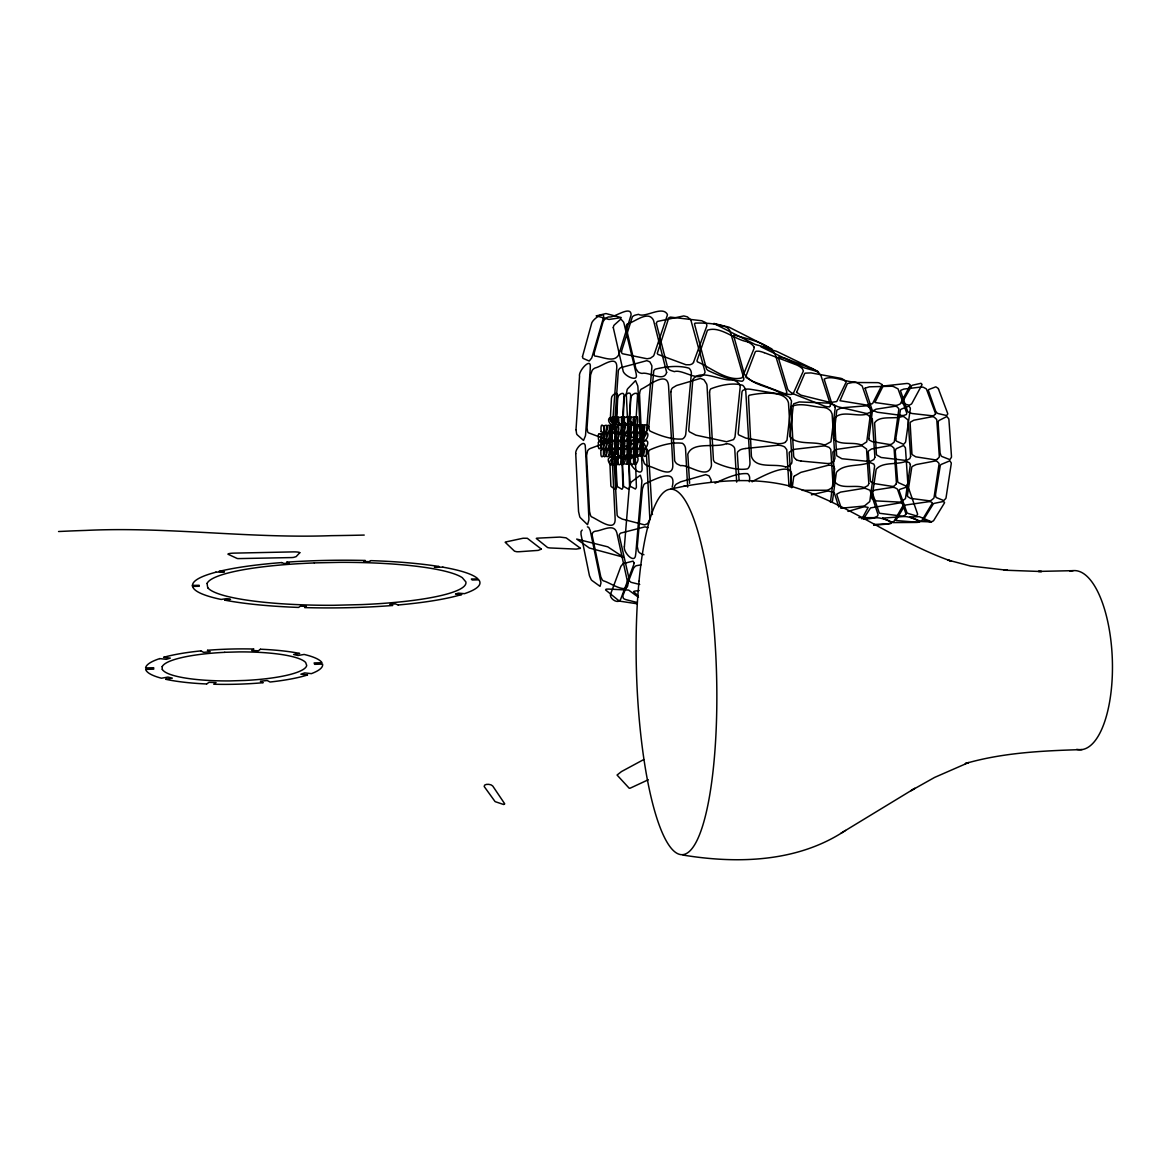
<?xml version="1.0" encoding="UTF-8"?>
<svg xmlns="http://www.w3.org/2000/svg" width="1171" height="1171" viewBox="0 0 1171 1171"><rect width="100%" height="100%" fill="white"/><g stroke="black" fill="none" stroke-linecap="round" stroke-linejoin="round"><path stroke-width="1.5" d="M642.308 453.572L642.659 427.269A6.001 5.899 -53 0 0 642.542 425.981C641.752 422.877 635.502 426.522 635.999 429.537L636.043 452.943A2.181 2.152 -49.7 0 0 637.112 454.041L641.181 456.28L642.162 454.86A5.987 5.87 -49.5 0 0 642.308 453.572M672.139 487.209C677.628 466.073 653.916 480.242 644.811 483.682A6.806 6.118 -12.6 0 0 643.713 484.94L642.367 489.141L637.287 546.535L638.312 551.292A7.085 6.294 -11.2 0 0 641.562 553.868L643.933 554.747M749.352 481.793L749.645 479.056A8.329 6.426 -49.9 0 0 747.566 473.655C736.998 472.806 724.878 478.69 715.027 483.155M790.132 487.268L791.698 473.933C789.43 460.876 759.028 478.236 752.499 481.354A4.655 3.132 -59 0 0 752.148 481.867M792.357 486.682L793.601 477.505A3.454 2.327 -58.7 0 1 794.362 476.085M830.444 502.213L834.674 468.839L833.825 466.585M832.391 501.598L836.372 472.425C843.413 463.511 858.782 466.702 868.838 462.765A13.598 10.29 -50.1 0 1 870.682 462.838L873.829 464.097L874.62 466.058L869.775 501.539L864.915 505.579A13.525 10.217 -49.6 0 1 863.012 506.165L840.895 508.243M207.033 583.392L207.75 587.813M673.881 488.658L674.716 486.111A6.631 5.782 -28.9 0 1 676.267 484.15L680.629 481.837L705.718 474.621L709.026 475.821L711.06 479.715A10.246 8.914 -29.8 0 1 711.119 481.881M162.096 666.533L162.213 669.505M693.539 362.307L706.699 326.343A7.729 4.435 9.8 0 0 705.074 322.42M791.508 463.189L791.816 462.355A4.655 3.44 74.8 0 0 792.006 460.584L788.493 402.941C785.39 389.255 758.281 393.324 749.162 395.271A4.64 3.44 73.1 0 0 748.503 396.735L751.416 456.441C755.646 469.571 775.612 462.94 785.77 467.053M861.856 518.899L868.165 507.394L864.608 506.794A13.452 4.772 -24.3 0 0 862.764 507.145L847.936 511.42M863.364 519.09L870.521 507.907L899.196 503.018A9.485 3.923 -15.3 0 1 900.821 502.959L903.792 504.32L893.722 521.681L888.935 523.583A9.383 3.85 -15.1 0 1 887.223 523.847L873.595 524.491M786.488 393.002L786.678 392.578A4.625 2.108 40 0 0 786.634 391.509L774.982 353.744C765.79 341.625 747.581 339.209 734.115 334.979A4.523 2.049 39.2 0 0 733.632 335.653L744.317 374.135C752.499 385.625 769.596 386.357 781.116 393.397M794.362 476.085L800.905 472.352L828.497 465.194M833.591 461.535L834.952 458.52L832.113 413.992L830.781 411.123A14.242 10.495 73.8 0 0 824.97 407.654M260.46 649.261L258.367 650.769L251.75 650.549L253.858 649.041A88.762 17.667 -1.2 0 0 207.501 650.286M206.696 683.981L208.98 682.327L216.035 682.591L213.781 684.23A88.762 17.667 -1.2 0 0 263.226 682.693L260.372 681.2L267.208 680.527L270.062 682.02A88.718 17.667 -1.2 0 0 307.578 674.95L300.845 674.189L304.665 672.901L311.369 673.647A88.264 17.58 -1.2 0 0 322.567 664.103L314.648 664.323L314.135 662.932L321.996 662.713A88.264 17.58 -1.2 0 0 304.123 654.443L298.005 655.482L293.599 654.501L299.659 653.433A88.718 17.667 -1.2 0 0 260.445 649.217M370.519 560.66L369.128 561.641L363.771 561.495L365.176 560.514M785.317 442.243L786.985 440.106L791.508 401.024L789.927 397.935M587.403 526.877L588.706 527.316L590.111 530.273A26.962 17.404 21.9 0 1 590.491 531.751L600.738 581.416A27.533 18.151 22.5 0 1 600.972 582.953L600.05 586.349L592.116 580.611A5.299 3.484 22.9 0 1 591.223 579.718L589.452 575.737L581.036 534.562L581.021 531.546L582.207 530.053M683 855.064C737.774 864.022 797.934 862.266 845.521 830.429M840.939 833.254L914.873 788.303L911.038 790.659L934.59 777.427L968.651 762.541L965.314 763.536C1003.152 752.587 1042.922 750.757 1082.063 749.586M643.655 759.598L621.494 771.557L617.058 775.041L629.164 788.2A3.952 1.288 -25.9 0 0 630.203 788.156L648.28 779.769M937.166 459.339L939.186 457.173A3.001 2.81 56.6 0 0 939.303 456.075L936.829 420.389A3.001 2.796 55.3 0 0 936.537 419.306L934.238 417.183A5.723 5.343 55.3 0 0 932.057 416.744L913.834 420.199L910.438 422.145A2.679 2.503 55 0 0 910.116 423.053L911.931 453.748A2.752 2.576 56.1 0 0 912.326 454.743L915.737 456.822L935.058 459.822A5.738 5.357 56.5 0 0 937.166 459.339M829.654 406.6L830.59 405.122L820.973 375.642L819.188 373.373M811.386 494.85L826.609 491.278A12.852 9.075 -5.3 0 1 828.702 491.103L834.22 492.61L838.817 507.087M745.312 389.314L742.985 390.324A3.308 3.045 27.8 0 0 741.96 392.212L738.184 433.636A3.147 2.869 27 0 0 738.769 434.924L745.854 438.115L778.217 443.75M683.688 486.331C719.931 479.993 758.032 477.153 793.879 487.136C849.561 504.438 896.415 542.041 951.467 561.187L947.998 560.089L970.393 565.988L1007.397 570.292L1004.118 570.175L1041.648 571.536L1038.326 571.419L1073.178 570.658M670.91 488.995L685.723 485.892M165.872 679.282L172.327 678.141L167.965 677.072L161.466 678.214A88.249 17.565 -1.2 0 1 145.672 669.373L153.708 669.153L153.679 667.733L145.599 667.953A88.264 17.58 -1.2 0 1 159.739 658.6M224.949 600.211L230.526 599.362L226.779 598.615L221.187 599.45A143.316 23.713 -0.6 0 1 192.615 586.408M442.887 567.159L434.368 567.232L439.081 566.515A143.916 23.801 -0.5 0 0 370.709 560.631M864.096 519.324L873.595 518.138A9.207 1.478 -3.3 0 1 875.308 517.992C879.684 516.528 898.523 523.349 888.482 523.905A9.309 1.508 -3.2 0 1 886.871 524.11L873.698 525.252M745.224 448.508L778.203 445.2M726.562 443.56C715.891 448.347 692.72 440.955 687.801 454.172L689.617 483.316M641.005 564.861L636.497 565.681A6.645 3.045 -0.4 0 0 635.282 566.237L633.54 568.242L622.811 595.922L623.323 598.279A6.85 3.059 -0.2 0 0 626.178 599.698L637.156 602.509M639.19 590.506L635.004 591.077A6.997 1.215 -0.8 0 0 633.555 591.677L638.4 595.995M58.55 531.517L70.128 530.99A281.274 44.059 -1.4 0 1 85.703 530.419C167.643 526.467 249.277 538.689 331.217 535.659A427.913 51.787 -0.4 0 0 352.793 535.323L364.225 535.074M224.656 652.306L239.03 651.91A72.382 14.403 -1.2 0 1 305.66 662.523L306.7 665.406A72.382 14.403 -1.2 0 1 244.988 680.453L229.736 680.922A72.382 14.403 -1.2 0 1 162.418 669.49M314.355 562.9L339.4 562.358A129.425 21.4 -0.5 0 1 462.282 577.669L465.853 581.885A129.425 21.4 -0.5 0 1 361.854 604.587L333.998 605.29A129.425 21.4 -0.5 0 1 207.823 587.798M192.293 585.441L199.143 585.28L199.29 586.261L192.425 586.408M802.208 490.356L826.419 490.239A12.779 12.471 -3.2 0 0 828.453 489.785L832.039 487.795L833.108 485.584L830.766 449.342L829.083 447.366L825.701 446.151A12.764 12.442 -4.1 0 0 823.637 445.946L794.494 449.298L789.43 452.065A2.503 2.444 -6.6 0 0 789.195 453.265L791.757 487.795M858.811 517.626L873.259 517.67A9.119 6.206 8.5 0 0 874.883 517.392L877.547 516.104L878.06 514.611L869.951 490.225L865.325 488.38A9.046 6.118 8.2 0 0 863.627 488.366L840.573 492.098L836.855 494.06A2.327 1.581 7.7 0 0 836.841 494.806L841.1 507.702M828.512 463.628L800.862 461.023M219.036 571.36L224.495 571.858L215.845 572.151M461.652 594.575L455.548 594.019L458.388 593.126L464.463 593.668A143.316 23.713 -0.5 0 0 478.793 579.835L472.176 579.996L471.371 579.06L477.958 578.913A143.272 23.698 -0.5 0 0 442.828 567.159M163.779 657.37L170.322 658.117L166.267 659.332L159.754 658.6M824.97 407.493C814.167 407.625 801.725 402.004 791.655 406.41A3.44 2.547 73.3 0 0 791.142 407.698L793.616 455.534A3.586 2.679 74.4 0 0 794.436 457.92L796.382 459.661M637.039 603.768L620.352 601.25A6.411 0.966 6.8 0 1 619.166 600.943L605.612 589.964L605.978 589.247A6.587 0.966 6.7 0 1 608.627 589.086L628.637 590.082L638.473 597.312M732.9 379.785C721.673 381.775 700.419 368.06 692.808 379.536L688.738 430.372A4.157 3.762 32.2 0 0 689.47 431.821L695.867 435.144L726.576 441.73L733.588 439.579L734.993 437.017L740.16 387.294A4.289 3.937 30.9 0 0 739.97 385.669L739.618 384.835M639.717 584.446L631.14 582.338A6.001 4.23 8.3 0 1 629.574 581.021L619.166 535.235A6.792 4.699 7.9 0 1 620.732 533.098L644.914 526.877L648.207 527.638M764.253 352.661L796.646 364.957A14.198 8.153 19.3 0 1 802.311 368.631L803.379 370.973L793.235 393.602L791.259 394.451A13.466 7.655 19.4 0 1 784.072 393.383L752.777 381.38L746.19 377.53A3.191 1.815 20.1 0 1 745.781 376.594L755.178 352.105A3.396 1.961 20 0 1 756.451 351.198L758.91 351.198A16.482 9.47 19.9 0 1 764.224 352.691M398.301 605.012L395.403 603.899L389.811 604.368L392.709 605.48A143.916 23.801 -0.5 0 1 304.636 607.588L306.348 606.373L300.347 606.183L298.59 607.427A143.901 23.801 -0.5 0 1 225.037 600.196M747.786 341.786C734.846 340.014 720.18 325.553 707.46 330.222L696.979 360.77A4.245 2.401 22.1 0 0 697.521 361.883C710.46 367.431 727.894 382.127 742.165 377.794L754.036 348.534A4.406 2.547 21.3 0 0 754.065 347.465L753.831 346.85M286.778 562.197L289.135 563.09L283.982 563.471L281.64 562.563M812.718 369.085L784.629 358.077L778.671 357.023A3.367 1.537 38.9 0 0 778.334 357.653L787.571 388.831A3.557 1.639 39.2 0 0 788.756 390.66L790.996 392.446A17.316 7.963 39.2 0 0 795.797 394.832L824.721 406.191A14.799 6.748 39.5 0 0 829.697 406.644M812.323 368.572L781.525 353.701A16.936 0.878 25 0 0 776.388 351.256L760.945 346.821L804.287 367.826L818.441 371.822L817.475 371.222A14.535 0.761 24.9 0 0 812.279 368.558M207.501 650.359L210.18 651.749L203.681 652.349L201.031 650.959M705.074 322.42L701.824 320.752L670.485 317.107A6.221 3.572 10.3 0 0 668.743 317.927L657.268 353.437A5.299 2.971 10.5 0 0 657.985 354.418L685.943 364.737L689.675 364.767A7.524 4.216 10 0 0 693.539 362.307M938.542 389.196L947.529 413.041A6.894 4.333 13.7 0 1 947.749 413.992L946.622 415.544L938.41 413.612A2.679 1.683 13.6 0 1 937.166 413.085L935.644 411.182L928.31 390.265A3.074 1.918 13.3 0 1 928.881 389.489L935.805 386.84L938.044 388.274A6.806 4.245 13.3 0 1 938.542 389.196M730.309 331.788L743.673 377.721A8.226 4.464 29.4 0 1 742.121 381.248C730.733 380.18 718.613 375.525 708.133 370.548A6.66 3.63 29 0 1 706.391 368.792L694.462 323.869A5.694 3.045 28.6 0 1 695.164 323.137C705.352 322.728 716.886 323.562 726.474 327.177A8.051 4.289 28.9 0 1 730.323 331.788M611.848 457.51C602.362 456.075 614.951 474.679 611.848 457.583M739.106 480.476L737.32 453.733A3.293 3.162 -45.2 0 1 737.993 451.538L740.072 449.898A16.101 15.457 -45.2 0 1 745.224 448.581M788.976 486.053L786.78 449.693L784.702 446.956A13.906 13.364 -42.1 0 0 778.203 445.287M736.676 482.13L734.773 449.196A4.26 4.069 -48.1 0 0 734.319 447.6L733.851 446.854A10.305 9.836 -48.6 0 0 726.562 443.765M687.655 487.092L685.547 448.698A7.392 7.216 -22.2 0 0 682.459 443.297C672.11 441.848 659.361 445.58 649.715 449.942A5.957 5.826 -24.4 0 0 648.485 451.977L652.218 514.069A5.211 5.108 -24.3 0 0 652.51 514.537M207.106 583.436A129.425 21.4 -0.5 0 1 314.384 562.944M1070.089 571.302A89.625 35.071 87.9 0 1 1112.304 658.775A89.625 35.071 87.9 0 1 1076.735 749.338M791.596 463.277A11.286 8.329 74.6 0 1 785.741 466.819M833.62 461.594A14.901 10.993 74.4 0 1 828.497 463.526M800.847 460.95A17.477 13.013 74.1 0 1 796.368 459.72M786.59 393.09A11.198 5.108 40 0 1 781.057 393.236M812.747 369.187A14.052 6.367 39.4 0 1 819.217 373.344M747.713 341.903A10.627 6.148 21.4 0 1 753.948 346.836M732.87 379.99A10.349 9.5 31.1 0 1 739.735 384.776M785.36 442.331A13.262 12.134 24.5 0 1 778.232 443.604M789.971 397.891A13.92 12.808 24.8 0 0 783.794 394.715L750.626 389.314A16.131 14.813 27.2 0 0 745.298 389.255M828.468 465.355A14.33 9.514 -58.9 0 1 833.884 466.497M206.506 683.966A88.762 17.667 -1.2 0 1 165.682 679.268M163.589 657.326A88.762 17.667 -1.2 0 1 200.841 650.9M162.301 666.562A72.382 14.403 -1.2 0 1 224.817 652.335M461.491 594.561A143.916 23.815 -0.6 0 1 398.228 604.983M286.851 562.153A143.916 23.801 -0.5 0 1 365.074 560.47M219.284 571.346A143.901 23.801 -0.5 0 1 281.713 562.578M192.498 585.441A143.286 23.698 -0.6 0 1 216.035 572.18M598.425 442.272C597.034 459.047 606.885 437.339 598.425 442.199M600.957 442.199C599.874 459.295 609.213 436.754 600.957 442.199M601.147 431.514C609.74 436.534 599.669 414.812 601.147 431.514M603.577 442.14C602.216 459.222 612.55 436.973 603.577 442.14M606.3 442.082C605.114 459.252 615.097 436.798 606.3 442.023M609.081 442.023C608.32 459.764 617.717 436.212 609.081 442.023M611.95 441.979C611.203 459.764 620.703 436.022 611.95 441.979M614.892 441.921C613.78 459.486 624.319 436.593 614.892 441.789M617.878 441.862C616.736 459.398 627.393 436.52 617.878 441.804M620.937 441.818C620.206 459.793 630.144 435.934 620.937 441.818M621.464 417.213C624.699 433.592 610.794 416.569 621.464 417.213M624.041 441.774C622.679 459.208 634.111 436.754 624.041 441.643M624.567 417.169L624.143 424.092L621.567 423.565L622.255 422.38A6.397 5.884 -34.8 0 0 622.46 421.15L623.982 395.754A6.441 5.943 -36.1 0 0 623.938 394.51C623.323 391.26 617.293 395.315 617.659 398.096L616.649 420.565A2.181 2.005 -35 0 0 617.6 421.619C625.651 430.079 617.688 413.597 624.567 417.169M627.188 441.745C626.075 459.369 637.039 436.461 627.202 441.613M627.729 417.139C630.774 433.753 617 416.232 627.729 417.139M630.379 441.701C629.559 459.618 639.864 435.949 630.379 441.643M630.92 417.125L630.408 424.107L627.963 423.58L628.915 422.307A6.236 5.767 -31.4 0 0 629.12 421.077L630.671 395.696A6.265 5.826 -32.8 0 0 630.627 394.451C630.027 390.69 623.806 395.213 624.143 397.964L623.118 420.448A2.196 2.035 -31.6 0 0 624.099 421.516C631.945 430.299 623.909 413.29 630.92 417.125M633.599 441.672C632.296 459.193 643.801 436.52 633.599 441.613M634.155 417.125C637.287 433.738 623.235 416.056 634.155 417.125M636.848 441.643C636.116 459.822 646.494 435.729 636.848 441.643M637.405 417.125C640.098 434.06 626.602 415.91 637.405 417.125M640.127 441.628L640.171 447.249L642.85 448.171L642.806 440.398L615.419 449.518A6.733 6.528 39.8 0 0 613.56 452.43L617.146 515.255A5.87 5.694 42.8 0 0 618.478 517.07L622.313 519.104L644.635 524.886L647.665 523.583L649.656 519.734A9.046 8.783 44.1 0 0 649.788 517.626L646.172 448.669A9.002 8.709 40.5 0 0 645.821 446.59L643.435 442.872L640.303 441.687M643.421 441.613C642.235 459.325 653.725 436.212 643.421 441.613M935.424 495.084L935.907 497.031A2.679 2.254 -31.9 0 0 936.815 497.777L943.782 500.559L945.787 498.509A6.894 5.811 -31.8 0 0 946.124 497.207L951.174 464.199A6.953 5.899 -32.9 0 0 951.233 462.882L949.842 460.818L941.338 464.375A3.118 2.649 -32.8 0 0 940.298 465.443L935.424 495.084M582.47 356.628L582.836 358.063A5.284 2.532 -18.9 0 0 583.407 358.531L589.218 361.034L591.648 358.092A27.343 13.159 -18.5 0 0 592.058 356.935L603.343 318.131A28.133 13.906 -18.9 0 0 603.607 316.931C604.734 310.491 591.897 319.785 591.575 323.62L582.47 356.628M612.462 417.418C615.624 433.68 602.392 416.803 612.462 417.418M615.404 417.344C618.698 433.607 605.012 416.817 615.404 417.344M618.405 417.271C621.391 433.797 608.159 416.437 618.405 417.271M624.377 546.681C623.045 552.39 635.15 564.949 635.633 554.527A29.714 26.596 0.2 0 0 635.897 552.449L641.767 482.525A30.183 27.445 -0.6 0 0 641.869 480.373L640.347 475.221L631.755 481.676A5.826 5.284 -2 0 0 630.803 482.759L629.208 488.087L624.377 546.681M629.603 418.984L629.793 420.389A2.196 2.049 -27.4 0 0 630.803 421.458L634.697 423.639L635.736 422.292A6.104 5.679 -27.3 0 0 635.941 421.062L637.536 395.739A6.133 5.738 -28.6 0 0 637.478 394.495C636.775 391.085 630.554 395.037 630.847 397.906L629.603 418.984M576 429.713L576.644 433.899A5.182 4.406 -41.8 0 0 577.288 434.836L583.524 440.428L585.441 435.802A26.86 22.908 -41.1 0 0 585.646 433.87L590.199 369.348A27.299 23.537 -43.5 0 0 590.272 367.372C591.501 356.335 578.035 371.28 579.543 376.272L576 429.713M610.296 419.32L610.457 420.726A2.166 1.976 -37.8 0 0 611.364 421.78L614.892 423.873L615.829 422.497A6.616 6.045 -37.6 0 0 616.019 421.267L617.512 395.9A6.66 6.104 -38.9 0 0 617.468 394.656C616.956 391.041 611.057 395.71 611.452 398.286L610.296 419.32M613.282 327.587L622.957 370.153C622.884 375.408 638.224 382.858 636.292 374.603A30.007 19.936 -5.1 0 0 636.014 373.051L624.041 323.62A29.334 19.043 -5.3 0 0 623.601 322.157L620.923 319.039L614.365 324.909A5.665 3.689 -4.8 0 0 613.721 325.787L613.282 327.587M609.886 429.889L609.945 453.309A2.166 2.079 -65.7 0 0 610.896 454.421C625.402 464.975 614.219 435.612 615.375 455.226A6.602 6.338 -65.5 0 0 615.507 453.938L615.8 427.459A6.616 6.353 -67.7 0 0 615.712 426.171L614.643 424.663L612.287 425.878L612.199 431.514L614.614 432.377L614.863 424.766L610.603 427.4L609.886 429.889M616.063 429.757L616.122 453.206A2.181 2.108 -63.2 0 0 617.117 454.319L620.879 456.573L621.801 455.138A6.382 6.162 -63.1 0 0 621.933 453.85L622.24 427.356A6.397 6.192 -65.5 0 0 622.138 426.054C621.45 422.365 615.492 427.005 616.063 429.757M622.504 429.64L622.562 453.118A2.196 2.122 -60 0 0 623.587 454.231L627.495 456.47L628.432 455.036A6.221 6.045 -59.8 0 0 628.578 453.748L628.9 427.269A6.236 6.06 -62.5 0 0 628.783 425.981C628.095 422.248 621.962 426.815 622.504 429.64M626.295 394.173L629.427 458.271C627.436 464.463 643.465 479.92 642.015 467.127A30.212 29.685 -2.6 0 0 641.986 464.785L637.975 388.172A30.08 29.421 -4 0 0 637.771 385.874L635.56 380.59L627.949 388.45A5.811 5.679 -2.1 0 0 627.144 389.694L626.295 394.173M910.614 456.529L909.794 458.622L906.896 460.174A9.47 8.665 61.4 0 1 905.242 460.379L881.148 457.495L876.713 455.021A2.444 2.24 61.1 0 1 876.376 453.909L874.605 422.848C879.802 415.017 893.971 419.54 902.27 416.495A9.456 8.636 60.5 0 1 903.953 416.73L908.111 420.023L910.614 456.529M629.178 429.567L629.222 453.031A2.196 2.137 -55.7 0 0 630.276 454.128L634.272 456.383L635.238 454.948A6.089 5.943 -55.5 0 0 635.385 453.66L635.721 427.239A6.104 5.972 -58.5 0 0 635.604 425.951C634.872 422.38 628.651 426.668 629.178 429.567M598.527 434.28C596.961 451.011 607.076 429.23 598.527 434.28M601.06 434.207C599.537 450.996 609.769 429.245 601.074 434.134M603.694 434.134C602.055 450.981 612.77 429.128 603.694 434.134M606.402 434.06C604.778 450.981 615.712 429.172 606.417 433.929M609.198 433.987L609.183 439.593L611.467 440.516L611.921 433.109L610.179 437.778L607.061 439.798L588.384 432.772A6.045 5.27 -35.6 0 1 587.608 431.66L587.037 427.913L590.579 374.94L592.145 370.402A6.47 5.694 -37.8 0 1 595.351 367.899C601.674 366.625 617.117 353.847 616.795 367.27L611.906 433.05L609.213 433.929M612.067 433.929C610.969 451.64 621.201 428.162 612.067 433.929M615.009 433.87C613.487 451.098 624.655 428.762 615.024 433.738M618.01 433.812C616.971 451.494 627.232 428.205 618.01 433.738M621.054 433.768C619.898 451.421 630.613 428.235 621.054 433.768M624.158 433.724C623.016 451.479 633.862 428.308 624.172 433.592M623.367 557.176L589.364 548.028L576.688 539.07L607.749 546.828L623.367 557.176M895.259 451.289L897.689 481.647A2.898 2.737 56.3 0 0 898.581 482.715L906.295 486.185L907.745 484.047A6.455 6.075 56.4 0 0 907.788 482.701L905.505 448.888A6.441 6.045 55.1 0 0 905.285 447.542L903.544 445.463L896.766 448.478A2.503 2.342 55.1 0 0 895.859 449.269L895.259 451.289M627.319 433.68C626.412 451.655 636.761 427.942 627.319 433.548M630.51 433.651C628.944 451.098 640.83 428.63 630.51 433.592M633.731 433.636C632.662 451.45 643.45 428.015 633.731 433.563M636.98 433.621C635.648 451.23 646.978 428.191 636.98 433.548M640.259 433.621C638.927 451.245 650.388 428.249 640.259 433.548M643.552 433.621C642.015 451.055 654.018 428.557 643.567 433.563M895.742 438.935L895.888 440.179A2.942 2.503 -35.4 0 0 896.562 441.174L903.558 444.336L905.432 442.331A6.543 5.548 -35.4 0 0 905.754 441.072L910.262 409.323A6.602 5.621 -36.5 0 0 910.306 408.064L908.974 406.088L901.553 409.016A2.562 2.181 -36.4 0 0 900.47 409.762L895.742 438.935M868.823 483.55L867.989 485.555L865.091 487.121A8.958 8.665 39.9 0 1 863.437 487.385C854.83 484.56 840.998 489.61 834.996 482.057L832.859 452.782A2.298 2.225 37.8 0 1 833.049 451.743L837.133 449.298L860.729 445.931A8.944 8.636 38.8 0 1 862.412 446.078L866.54 449.035L868.823 483.55M874.883 457.246L873.947 459.471L870.712 461.184A13.496 11.359 69.4 0 1 868.867 461.462L841.92 458.739L836.943 455.914A2.679 2.269 69.2 0 1 836.577 454.611L834.586 418.501C840.529 409.952 856.455 416.803 865.779 414.388A13.481 11.329 68.8 0 1 867.667 414.841L872.307 418.779L874.883 457.246M575.737 453.675L578.547 511.551L579.747 516.792A5.182 4.757 63.6 0 0 580.523 517.889L587.535 524.696L588.896 519.88A26.904 24.825 63.2 0 0 588.867 517.802L585.529 449.605A26.816 24.606 60.1 0 0 585.354 447.542C585.705 437.53 574.888 448.566 575.737 453.675M611.994 458.081C611.452 475.836 620.806 452.591 611.994 458.081M614.921 458.037L615.082 463.76L617.6 464.653L617.424 456.866L610.677 459.896L609.828 461.608L610.881 485.965A2.152 2.079 67.4 0 0 611.891 487.077L615.609 489.361L616.429 487.941A6.587 6.353 67.4 0 0 616.488 486.653L615.595 460.262A6.587 6.353 65.7 0 0 615.434 458.973L614.936 457.905M617.907 457.993C616.795 475.382 627.773 453.162 617.922 457.934M620.967 457.949C619.62 475.192 631.242 453.44 620.967 457.89M627.158 463.906C617.219 465.941 629.383 446.268 627.158 463.906M656.36 323.489L667.836 368.265A7.568 4.757 11.8 0 0 670.602 370.431L674.35 371.631C682.108 368.675 699.877 383.473 704.986 372.598A10.144 6.367 12.2 0 0 704.84 371.046L691.139 321.059A9.91 6.089 11.7 0 0 690.466 319.566L687.377 316.858L683.805 315.936L657.56 321.41A6.441 3.967 11.4 0 0 656.55 322.684L656.36 323.489M603.899 426.171C602.48 443.194 612.521 421.004 603.899 426.039M606.607 426.098C605.056 443.165 615.609 420.77 606.607 426.098M627.202 457.861L627.378 463.584L630.086 464.448L629.822 456.675L623.235 459.793L622.43 461.447L623.514 485.848A2.181 2.137 62.4 0 0 624.597 486.96L628.607 489.2L629.486 487.765A6.206 6.06 62.4 0 0 629.559 486.477L628.651 460.071A6.192 6.06 60.6 0 0 628.476 458.783L627.232 457.744M630.393 457.817C629.588 475.602 640.332 452.591 630.408 457.759M633.613 457.773C632.296 475.089 644.196 453.162 633.628 457.7M609.403 426.01C608.115 443.341 618.332 420.609 609.418 425.878M615.214 425.878L615.156 431.499L618.859 433.592L640.303 439.388L643.465 438.232L645.953 434.719A9.046 8.124 -23.3 0 0 646.363 432.758L651.852 367.504A9.192 8.358 -26 0 0 651.764 365.498L649.846 361.854L646.831 360.653L620.586 367.709A6.85 6.236 -24.8 0 0 618.347 370.46L614.19 429.918A5.87 5.284 -22.6 0 0 615.287 431.631C620.908 435.758 619.078 419.701 615.214 425.878M618.215 425.82C616.575 443.033 627.963 420.696 618.229 425.688M621.274 425.761C619.737 443.121 631.023 420.477 621.274 425.688M624.377 425.717C623.338 443.619 633.672 419.745 624.377 425.717M835.274 407.362L830.956 441.76L825.731 444.599A12.808 11.681 -4.9 0 1 823.652 444.731C813.435 441.086 796.895 445.39 789.957 436.651L793.294 404.888A2.532 2.327 -4 0 1 793.733 403.79L799.237 401.946L828.805 403.131A12.852 11.769 -5.6 0 1 830.825 403.614L833.957 405.268L835.274 407.362M592.028 534.591L600.767 576.805L602.26 579.879A6.177 4.172 17.8 0 0 603.343 580.845C609.271 582.046 628.373 595.805 627.876 583.509L616.854 532.834C614.087 522.734 602.128 530.844 595.351 531.195A6.411 4.26 17.3 0 0 592.702 532.761L592.028 534.591M600.943 450.176C599.742 467.141 609.52 445.551 600.957 450.045M615.946 462.003L617.073 485.921A2.166 2.108 65.3 0 0 618.112 487.034L621.991 489.302L622.84 487.868A6.367 6.192 65.3 0 0 622.913 486.58L622.006 460.174A6.367 6.177 63.6 0 0 621.845 458.886C621.289 455.358 615.8 459.383 615.946 462.003M627.539 425.688C626.631 443.78 636.775 419.54 627.539 425.688M630.73 425.659C629.515 443.385 640.361 420.126 630.745 425.527M633.95 425.644C632.721 443.341 643.743 420.257 633.965 425.512M637.214 425.644C636.029 443.414 646.992 420.213 637.229 425.512M640.493 425.659C638.839 442.989 650.886 420.843 640.508 425.527M603.563 450.132C602.348 467.2 612.301 445.17 603.563 450.059M606.271 450.074C604.69 467.024 615.873 445.668 606.285 450.015M643.787 425.688C642.923 443.838 653.257 419.657 643.787 425.688M609.066 450.03L609.169 455.739L611.467 456.675L611.76 449.225L615.126 518.607C615.829 533.508 597.781 519.309 591.487 516.806A6.031 5.694 58.3 0 1 590.579 515.562L589.525 511.478L586.583 455.475L587.593 450.835A6.353 5.972 55.5 0 1 590.447 448.42L607.5 442.126L609.813 443.663L611.452 447.673L611.613 449.093L609.066 450.03M611.921 449.986C610.428 467.053 621.713 445.478 611.935 449.913M629.032 461.828L630.174 485.745A2.181 2.152 58 0 0 631.286 486.829L635.385 489.039L636.292 487.59A6.075 5.972 58 0 0 636.38 486.302L635.458 459.969A6.06 5.957 56.1 0 0 635.282 458.681C634.55 455.343 628.886 459.12 629.032 461.828M593.917 354.052L594.283 355.486A6.162 3.074 -14.3 0 0 594.956 356.086C602.172 356.628 614.438 363.347 618.815 354.593L631.096 314.94C631.198 304.445 613.341 318.658 608.818 316.873A6.675 3.411 -14.6 0 0 605.246 318.614L603.153 321.469L593.917 354.052M617.849 449.884L617.951 455.621L620.454 456.529L620.703 449.035L617.849 449.884M639.498 393.676L642.542 458.11L644.27 463.321A7.187 7.041 23.5 0 0 647.929 465.97C655.101 466.966 673.559 479.964 672.813 464.536L668.582 386.269C667.602 369.67 648.427 386.108 641.166 389.182A6.777 6.616 21 0 0 640.244 390.602L639.498 393.676M871.063 411.855L867.404 413.451A13.452 7.26 29.6 0 1 865.559 413.29L837.733 406.703L832.23 403.966A2.664 1.449 29.3 0 1 831.659 403.044L824.15 379.17C831.703 374.618 845.506 382.244 854.903 381.995A13.379 7.172 29.4 0 1 856.879 382.61L862.178 385.976L871.063 411.855M620.908 449.84C620.41 467.946 629.852 443.941 620.908 449.84M624.011 449.796C622.752 467.273 634.053 444.98 624.011 449.737M899.123 490.576L906.94 512.664A2.971 1.932 16.3 0 0 908.037 513.425L916.483 515.928L917.581 514.406A6.602 4.289 16.4 0 0 917.391 513.44L909.062 489.551A6.528 4.201 16 0 0 908.608 488.614L906.486 487.151L900.206 489.244A2.532 1.639 16 0 0 899.416 489.785L899.123 490.576M627.158 449.766C625.943 467.302 637.2 444.746 627.158 449.693M630.335 449.723C629.164 467.331 640.464 444.687 630.349 449.649M633.555 449.679C632.589 467.507 643.494 444.321 633.555 449.679M636.804 449.649C635.707 467.346 646.992 444.541 636.804 449.649M640.083 449.62C639.176 467.273 649.949 444.453 640.113 449.488M643.377 449.576C642.44 467.302 653.316 444.263 643.391 449.518M634.067 562.9L633.965 563.866A29.582 13.92 5 0 1 633.643 564.92L620.893 598.674A28.719 13.13 5.1 0 1 620.425 599.654C618.112 604.529 608.832 598.41 610.618 593.99L620.893 566.34L622.972 563.851A5.709 2.679 4.7 0 1 623.997 563.412L633.028 561.129L634.067 562.9M796.587 392.402L801.037 395.198L829.024 402.151A12.94 7.085 5.8 0 0 831.117 402.4L836.738 401.536L846.238 381.995L842.417 378.848A13.042 7.187 5.7 0 0 840.456 378.248L811.005 372.905L805.209 373.154A2.576 1.434 6.1 0 0 804.594 373.754L796.587 392.402M648.822 426.815L649.217 429.742A5.196 4.772 10 0 0 650.081 431.089C659.697 435.656 672.052 439.93 682.517 438.979A7.392 6.806 8.3 0 0 685.767 434.017L691.344 373.856A7.494 6.982 7.7 0 0 689.046 368.206C678.858 365.132 665.67 366.567 655.248 369.172A6.031 5.621 9.8 0 0 653.74 370.914L648.822 426.815M871.107 409.103L866.745 441.833L862.442 444.629A9.061 7.977 -25.5 0 1 860.758 444.775C852.649 441.657 838.656 445.917 833.532 438.364L836.723 410.86A2.342 2.079 -25.7 0 1 837.104 409.879L841.642 407.786L865.896 405.854A9.105 8.051 -26.4 0 1 867.55 406.088L871.107 409.103M670.837 391.919L674.642 460.701A7.641 7.275 50.5 0 0 677.043 463.936L680.6 465.663C688.592 464.097 707.635 480.256 711.28 466.292A10.217 9.734 51.5 0 0 711.426 463.921L707.064 386.357A10.173 9.646 48.2 0 0 706.655 384.015L703.991 379.785L700.492 378.409L676.531 385.508L672.52 387.879A6.602 6.265 47.7 0 0 671.246 389.943L670.837 391.919M709.538 392.153L713.446 460.101A6.719 5.738 68.7 0 0 714.895 462.369C724.381 466.848 737.569 470.757 747.654 468.81A8.285 7.041 69.2 0 0 749.982 462.633L745.825 391.743A8.27 6.982 67.1 0 0 742.765 385.332C733.28 382.288 720.165 385.157 710.826 388.816A5.84 4.962 66.7 0 0 709.948 390.265L709.538 392.153M938.117 422.658L940.079 452.972L941.089 455.812A2.649 2.518 52.4 0 0 942.187 456.617L949.871 459.618L951.408 457.349A6.836 6.47 52.5 0 0 951.452 455.914L948.949 420.155A6.821 6.441 51.2 0 0 948.7 418.75L946.841 416.539L939.142 420.418A3.074 2.898 51.2 0 0 938.352 421.575L938.117 422.658M504.569 803.95L503.691 804.521L495.933 801.915A4.962 1.112 10.8 0 1 495.04 801.55L484.179 786.502C483.55 783.56 490.898 783.765 492.567 785.873A25.045 5.489 10.6 0 1 492.976 786.37L504.189 803.013A25.747 5.811 10.6 0 1 504.467 803.526L504.569 803.95M596.376 315.877L609.022 319.463L621.216 317.619A29.187 2.562 -10.1 0 0 620.85 317.487L606.402 313.667A28.28 2.401 -10.2 0 0 605.89 313.565L596.376 315.877M923.641 519.441L923.875 520.129A2.635 1.156 -9.6 0 0 924.651 520.524L931.033 521.944L933.331 520.905A6.777 2.971 -9.7 0 0 933.873 520.231L944.28 503.223A6.88 3.045 -9.9 0 0 944.558 502.535L943.519 501.466L934.546 503.296A3.089 1.376 -9.9 0 0 933.346 503.852L923.641 519.441M882.187 384.615L872.585 403.556L867.828 404.946A9.148 4.64 -5.6 0 1 866.116 404.946L839.988 400.716L847.204 384.029A2.386 1.23 -5.4 0 1 847.745 383.473L852.649 382.493L877.43 382.639A9.236 4.728 -5.8 0 1 879.055 382.873L882.187 384.615M910.379 464.55L905.476 498.583L901.143 501.803A9.529 7.802 -39.2 0 1 899.445 502.096L876.054 500.895L872.102 498.89A2.459 2.02 -38.7 0 1 871.985 497.895L876.171 469.234C882.7 461.667 896.225 464.946 905.212 461.608A9.588 7.875 -39.9 0 1 906.866 461.711L909.384 462.75L910.379 464.55M909.779 517.04L920.157 521.49L931.574 521.9A6.748 0.878 2.4 0 0 931.252 521.71L919.762 516.85A6.645 0.849 2.4 0 0 919.162 516.66L909.808 516.996M907.437 495.289L907.423 495.626A2.766 2.313 -34.3 0 0 907.613 496.533L910.57 498.378L929.101 500.793A5.767 4.816 -34.7 0 0 931.296 500.31L933.726 498.29A3.03 2.518 -34.7 0 0 934.077 497.294L939.025 464.345A3.059 2.562 -35.7 0 0 938.981 463.335L937.107 461.403A5.826 4.874 -35.7 0 0 935.029 461.023L916.073 464.58L912.282 466.453A2.723 2.283 -35.2 0 0 911.77 467.302L907.437 495.289M868.882 438.54L868.867 439.169A2.562 2.21 -31.7 0 0 869.131 439.974L872.293 441.657L889.594 444.526A5.489 4.728 -32.1 0 0 891.702 444.116L894.044 442.214A2.869 2.474 -32.1 0 0 894.366 441.247L898.786 409.557A2.898 2.503 -33.3 0 0 898.728 408.591L896.913 406.674A5.533 4.772 -33.2 0 0 894.893 406.278L876.084 409.162L872.688 411.05A2.649 2.298 -32.7 0 0 872.249 411.943L868.882 438.54M902.124 402.561L902.153 402.956A2.971 1.405 -12.2 0 0 902.665 403.497L909.208 405.195L911.419 404.039A6.616 3.132 -12.2 0 0 911.946 403.322L921.782 385.142A6.704 3.206 -12.5 0 0 922.045 384.41L921.021 383.298L912.999 385.083A2.605 1.244 -12.4 0 0 911.785 385.537L902.124 402.561M666.65 372.407C663.898 382.566 648.734 371.485 642.015 373.417A7.128 4.669 1.4 0 1 638.122 371.91L635.853 368.587L626.236 327.982L626.485 324.996A6.616 4.245 1.1 0 1 627.232 324.03C634.726 322.127 648.485 309.671 653.535 320.386L666.65 372.407M621.479 351.344L621.611 352.705A5.987 3.162 -6 0 0 622.548 353.744L647.124 358.78L650.476 358.15L653.389 356.086A9.222 4.845 -6.3 0 0 654.033 354.93L667.207 315.628A9.485 5.123 -6.7 0 0 667.368 314.384C662.405 305.192 644.943 318.351 638.488 314.34L634.96 315.204A7.07 3.82 -6.3 0 0 632.355 316.858L621.479 351.344M882.597 518.211L892.946 522.588L916.22 522.442A5.65 0.805 0.4 0 0 918.196 522.295C924.519 521.856 908.798 516.25 904.876 516.572A5.577 0.776 0.4 0 0 902.665 516.587L882.656 518.168M541.353 549.111L538.221 550.385L519.983 551.673A6.236 1.069 -5.9 0 1 516.557 551.702L514.493 551.16L505.155 542.246A5.753 0.951 -6 0 1 505.784 541.953L523.071 538.236L527.316 538.279L541.353 549.111M865.091 388.216L871.971 409.572A2.444 1.478 19.4 0 0 872.483 410.333L877.357 412.236L902.065 415.485A9.5 5.694 19.7 0 0 903.69 415.427L906.339 414.549L906.808 413.202L898.04 388.86L893.341 386.474A9.427 5.621 19.5 0 0 891.629 386.24L869.292 386.825L865.091 388.216M875.161 401.931L875.132 402.107A2.591 1.259 -9.7 0 0 875.264 402.561L895.112 405.371A5.548 2.693 -9.9 0 0 897.308 405.166L899.957 404.097A2.898 1.405 -9.9 0 0 900.455 403.556L910.116 385.42A2.942 1.449 -10.2 0 0 910.218 384.849L908.681 383.722A5.621 2.752 -10.2 0 0 906.705 383.473L883.446 386.006A2.693 1.332 -9.9 0 0 882.861 386.518L875.161 401.931M935.512 414.007L933.887 415.442A5.767 3.572 16 0 1 931.853 415.734L911.975 413.495L908.213 412.06A2.766 1.713 15.6 0 1 907.642 411.387L900.543 390.938A2.664 1.639 15.4 0 1 900.719 390.338L903.749 389.094L921.226 387.015A5.709 3.498 15.6 0 1 923.451 387.323L926.115 388.757A2.986 1.83 15.6 0 1 926.583 389.475L935.439 413.275A3.03 1.874 16 0 1 935.512 414.007M905.886 514.245L904.29 515.767A5.533 3.659 13.6 0 1 902.314 516.148L879.787 513.308A2.591 1.713 13.3 0 1 879.201 512.708L872.146 492.215A2.62 1.727 13 0 1 872.234 491.542L874.898 490.049L892.492 487.356A5.474 3.601 13.3 0 1 894.644 487.59L897.206 488.936A2.869 1.888 13.3 0 1 897.645 489.654L905.842 513.498A2.898 1.918 13.7 0 1 905.886 514.245M896.269 483.843L894.322 485.921A5.416 5.152 51.7 0 1 892.302 486.389L874.342 483.579L870.829 481.837A2.532 2.415 51.3 0 1 870.404 480.974L868.238 451.977A2.591 2.474 50.1 0 1 868.501 451.025L871.487 448.991L889.579 445.653A5.401 5.138 50.5 0 1 891.658 446.049L893.868 448.039A2.84 2.693 50.4 0 1 894.132 449.049L896.401 482.803A2.84 2.708 51.9 0 1 896.269 483.843M896.166 519.909L896.093 520.07A2.723 1.171 -11.5 0 0 896.152 520.539L916.586 522.178A5.679 2.43 -11.7 0 0 918.825 521.885L921.548 520.802A2.971 1.273 -11.7 0 0 922.045 520.29L932.262 503.31A3.03 1.303 -11.9 0 0 932.379 502.783L930.857 501.832A5.767 2.488 -11.9 0 0 928.852 501.686L905.461 505.038A2.693 1.171 -11.7 0 0 904.817 505.491L896.166 519.909M580.362 548.379L576.234 549.111L550.063 547.955A6.602 0.966 1.8 0 1 547.56 547.516L536.274 538.426A5.592 0.79 1.8 0 1 537.123 538.177L559.884 537.079L565.827 537.796A8.592 1.215 1.8 0 1 566.471 538.089L580.172 548.057A8.841 1.288 1.9 0 1 580.362 548.379M299.805 552.697L296.131 556.635L293.658 557.381A5.27 0.805 -0.7 0 1 291.667 557.572L238.591 558.596A4.816 0.732 -0.9 0 1 237.215 558.494L227.921 554.176A6.133 0.937 -0.9 0 1 233.819 553.136L293.336 551.892A6.104 0.922 -0.6 0 1 299.805 552.697M713.856 323.489L755.105 344.45L771.967 348.973L729.021 327.177L714.003 323.503M639.029 581.153A182.837 39.99 88.2 0 0 681.888 854.684A182.837 39.99 88.2 0 0 708.294 579.967A182.837 39.99 88.2 0 0 639.029 581.153"/></g></svg>
